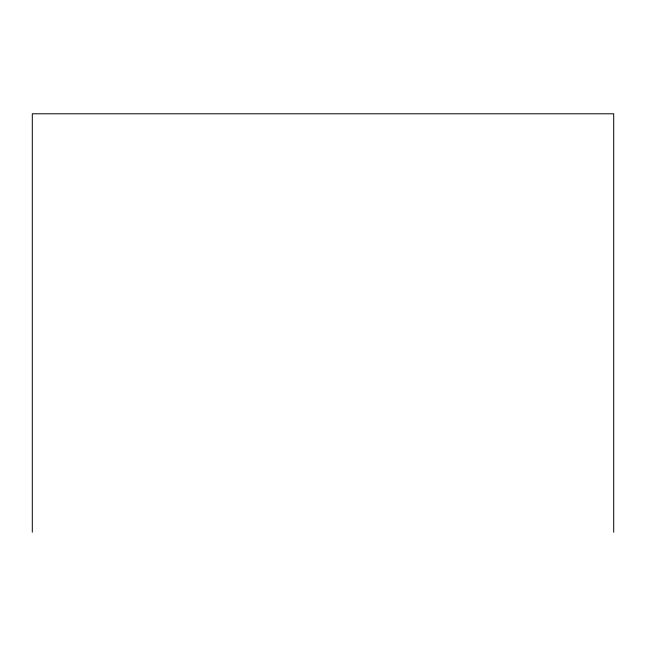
<?xml version="1.0" encoding="UTF-8"?>
<svg xmlns="http://www.w3.org/2000/svg" width="646" height="646" viewBox="0 0 646 646"><rect width="100%" height="100%" fill="white"/><g stroke="black" fill="none" stroke-linecap="round" stroke-linejoin="round"><path stroke-width="0.97" d="M613.7 532.215L613.7 113.785L32.3 113.785L32.3 532.215"/></g></svg>
